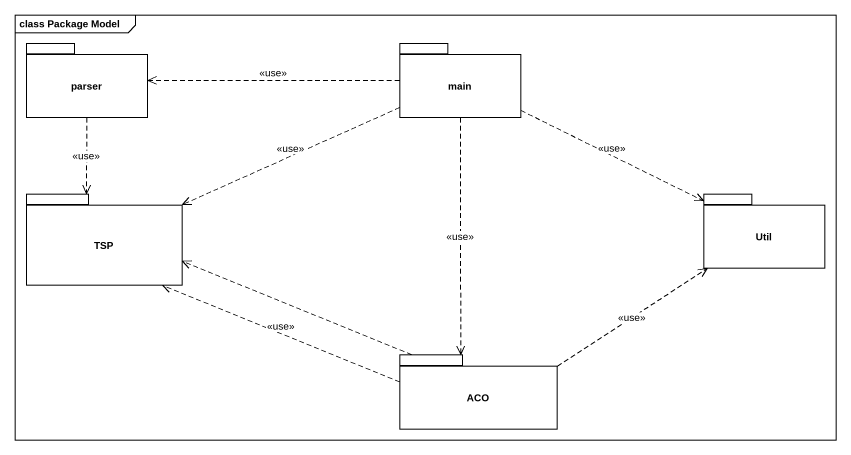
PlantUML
@startuml
mainframe class Package Model
package parser {
}
package main {
}
package TSP {
}
package Util {
}
package ACO {
}
parser ..> TSP : <<use>>
main .left.> parser : <<use>>
main .left.> TSP : <<use>>
main .right.> Util : <<use>>
main ..> ACO : <<use>>
ACO .left.> TSP : <<use>>
ACO .left.> TSP
ACO .right.> Util : <<use>>
@enduml
